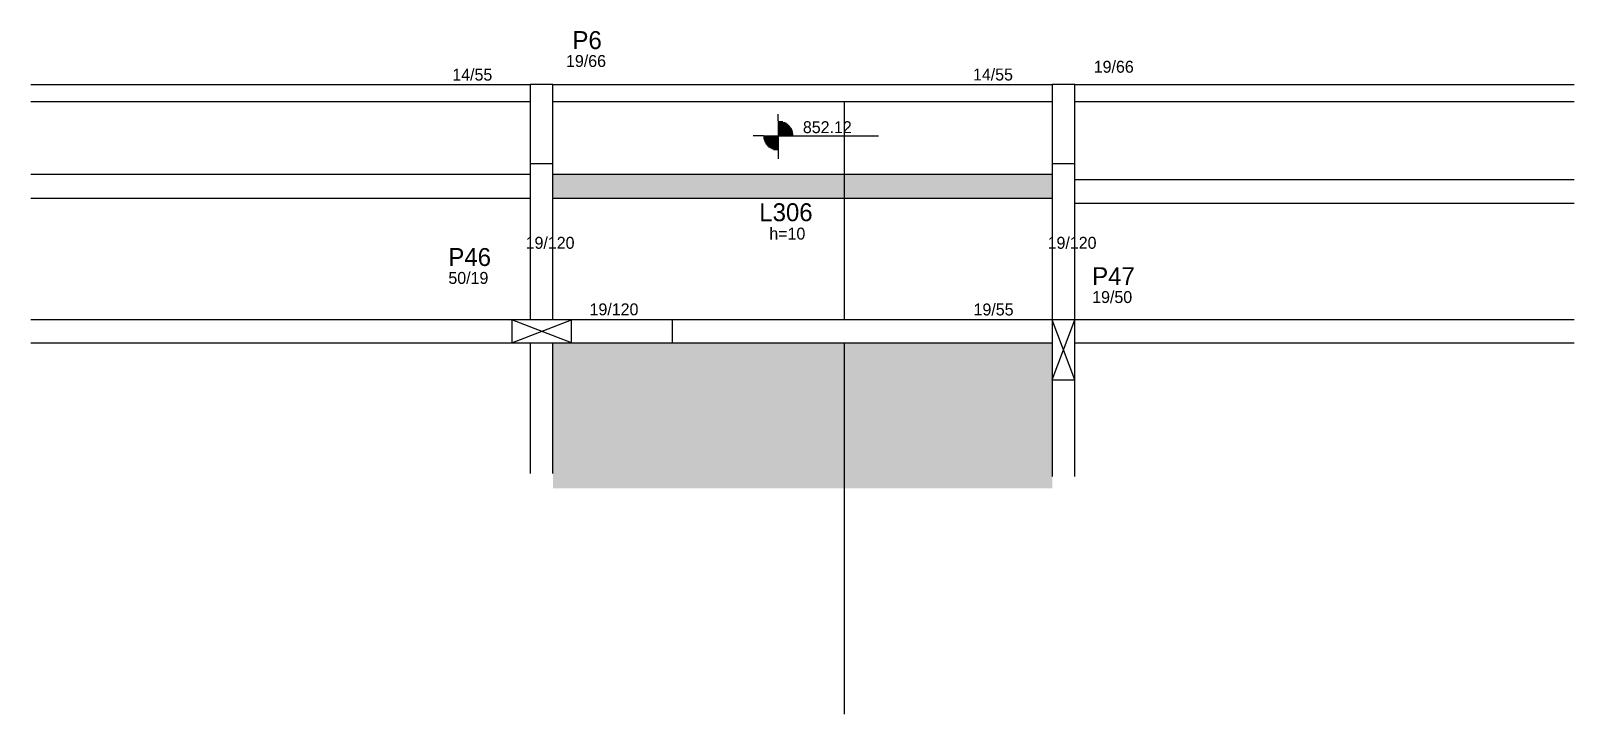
# Model space of a CAD drawing. Header units: metres. Extents: x 4478 to 5770, y 2281 to 2853.
import ezdxf

# ---------------------------------------------------------------- set-up
doc = ezdxf.new("R2010")
doc.units = ezdxf.units.M
for name, color, linetype in [('1', 7, 'Continuous'), ('3', 7, 'Continuous'), ('4', 7, 'Continuous'), ('7', 7, 'Continuous'), ('Hachura', 7, 'Continuous'), ('Painéis', 7, 'Continuous'), ('REAPROVEITAMENTO', 7, 'Continuous')]:
    doc.layers.add(name, color=color, linetype=linetype)

msp = doc.modelspace()

# ---------------------------------------------------------------- hatches: boundary and pattern name
at = {"layer": 'Hachura'}
h = msp.add_hatch(color=7, dxfattribs=at)
h.dxf.hatch_style = 1
h.paths.add_polyline_path([(4915.1, 2712.9), (5333.1, 2712.9), (5333.1, 2712.9), (5333.1, 2732.9), (5333.1, 2732.9), (4915.1, 2732.9), (4915.1, 2732.9), (4915.1, 2712.9)])
at = {"layer": 'REAPROVEITAMENTO'}
h = msp.add_hatch(color=7, dxfattribs=at)
h.dxf.hatch_style = 1
h.paths.add_polyline_path([(5333.1, 2469.9), (4915.1, 2469.9), (4915.1, 2469.9), (4915.1, 2591.9), (4915.1, 2591.9), (5333.1, 2591.9), (5333.1, 2591.9), (5333.1, 2469.9)])

# ---------------------------------------------------------------- linework, layer by layer
at = {"layer": '1', "color": 7, "lineweight": 25}
for p, q in [((4880.6, 2591.9), (4930.6, 2610.9)), ((4930.6, 2591.9), (4880.6, 2610.9)), ((5333.1, 2560.9), (5352.1, 2610.9)), ((5352.1, 2560.9), (5333.1, 2610.9))]:
    msp.add_line(p, q, dxfattribs=at)
at = {"layer": '3', "color": 7, "lineweight": 25}
for p, q in [((4478.1, 2807.9), (4896.1, 2807.9)), ((4915.1, 2807.9), (5333.1, 2807.9)), ((5352.1, 2807.9), (5770.1, 2807.9)), ((4478.1, 2793.9), (4896.1, 2793.9)), ((4915.1, 2793.9), (5333.1, 2793.9)), ((5352.1, 2793.9), (5770.1, 2793.9)), ((5103.8, 2777.7), (5103.8, 2783.3)), ((5091.3, 2765.2), (5082.8, 2765.2)), ((5091.3, 2765.2), (5116.3, 2765.2)), ((5103.8, 2777.7), (5103.8, 2752.7)), ((5103.8, 2777.1), (5107.6, 2777.1)), ((5103.8, 2776.3), (5109.5, 2776.3)), ((5103.8, 2775.6), (5110.8, 2775.6)), ((5103.8, 2774.8), (5111.9, 2774.8)), ((5103.8, 2774), (5112.7, 2774)), ((5103.8, 2773.2), (5113.4, 2773.2)), ((5103.8, 2772.4), (5114, 2772.4)), ((5103.8, 2771.6), (5114.5, 2771.6)), ((5103.8, 2770.8), (5115, 2770.8)), ((5103.8, 2770), (5115.3, 2770)), ((5103.8, 2769.2), (5115.6, 2769.2)), ((5103.8, 2768.4), (5115.9, 2768.4)), ((5103.8, 2767.6), (5116, 2767.6)), ((5103.8, 2766.8), (5116.2, 2766.8)), ((5103.8, 2766), (5116.3, 2766)), ((5116.3, 2765.2), (5187.7, 2765.2)), ((5103.8, 2764.5), (5091.3, 2764.5)), ((5103.8, 2763.7), (5091.4, 2763.7)), ((5103.8, 2762.9), (5091.5, 2762.9)), ((5103.8, 2762.1), (5091.7, 2762.1)), ((5103.8, 2761.3), (5091.9, 2761.3)), ((5103.8, 2760.5), (5092.2, 2760.5)), ((5103.8, 2759.7), (5092.6, 2759.7)), ((5103.8, 2758.9), (5093, 2758.9)), ((5103.8, 2758.1), (5093.5, 2758.1)), ((5103.8, 2757.3), (5094.1, 2757.3)), ((5103.8, 2756.5), (5094.8, 2756.5)), ((5103.8, 2755.7), (5095.7, 2755.7)), ((5103.8, 2754.9), (5096.7, 2754.9)), ((5103.8, 2754.1), (5098, 2754.1)), ((5103.8, 2753.4), (5099.9, 2753.4)), ((5103.8, 2752.7), (5103.8, 2745.9)), ((5015.1, 2591.9), (5015.1, 2610.9))]:
    msp.add_line(p, q, dxfattribs=at)
for points in [[(4896.1, 2741.9), (4896.1, 2610.9)], [(4915.1, 2610.9), (4915.1, 2741.9)], [(5333.1, 2741.9), (5333.1, 2610.9)], [(5352.1, 2610.9), (5352.1, 2741.9)], [(4896.1, 2610.9), (4478.1, 2610.9)], [(5333.1, 2610.9), (4915.1, 2610.9)], [(5770.1, 2610.9), (5352.1, 2610.9)], [(4478.1, 2591.9), (4896.1, 2591.9)], [(4896.1, 2591.9), (4896.1, 2482.4)], [(4915.1, 2591.9), (5333.1, 2591.9)], [(4915.1, 2482.4), (4915.1, 2591.9)], [(5333.1, 2591.9), (5333.1, 2479.9)], [(5352.1, 2591.9), (5770.1, 2591.9)], [(5352.1, 2479.9), (5352.1, 2591.9)]]:
    msp.add_lwpolyline(points, dxfattribs=at)
at = {"layer": '7', "color": 7, "lineweight": 25}
for points in [[(4896.1, 2741.9), (4915.1, 2741.9), (4915.1, 2807.9), (4896.1, 2807.9), (4896.1, 2741.9)], [(5333.1, 2741.9), (5352.1, 2741.9), (5352.1, 2807.9), (5333.1, 2807.9), (5333.1, 2741.9)], [(4880.6, 2591.9), (4930.6, 2591.9), (4930.6, 2610.9), (4880.6, 2610.9), (4880.6, 2591.9)], [(5333.1, 2560.9), (5352.1, 2560.9), (5352.1, 2610.9), (5333.1, 2610.9), (5333.1, 2560.9)]]:
    msp.add_lwpolyline(points, dxfattribs=at)
at = {"layer": 'Painéis', "color": 7, "lineweight": 25}
for p, q in [((5159.1, 2610.9), (5159.1, 2793.9)), ((4478.1, 2732.9), (4896.1, 2732.9)), ((4915.1, 2732.9), (5333.1, 2732.9)), ((5352.1, 2728.6), (5770.1, 2728.6)), ((4478.1, 2712.9), (4896.1, 2712.9)), ((4915.1, 2712.9), (5333.1, 2712.9)), ((5352.1, 2708.6), (5770.1, 2708.6)), ((5159.1, 2280.9), (5159.1, 2591.9))]:
    msp.add_line(p, q, dxfattribs=at)

# ---------------------------------------------------------------- texts
at = {"layer": '3', "color": 7, "lineweight": 25}
for s, p in [('19/66', (4926.1, 2822.7)), ('14/55', (4830.9, 2811.3)), ('14/55', (5266.8, 2811.4)), ('19/66', (5367.9, 2817.9)), ('852.12', (5124.4, 2767.3)), ('h=10', (5096.3, 2678.2)), ('19/120', (4892.3, 2670.5)), ('19/120', (5329.3, 2670.5)), ('50/19', (4827.6, 2641.1)), ('19/120', (4945.8, 2614.8)), ('19/55', (5267.3, 2614.7)), ('19/50', (5366.6, 2625.1))]:
    msp.add_text(s, height=10, dxfattribs=at).set_placement(p)
at = {"layer": '4', "color": 7, "lineweight": 25}
for s, p in [('P6', (4931.5, 2837.7)), ('L306', (5087.9, 2693.6)), ('P46', (4827.6, 2656.1)), ('P47', (5366.6, 2640.1))]:
    msp.add_text(s, height=15, dxfattribs=at).set_placement(p)

doc.saveas('drawing.dxf')
